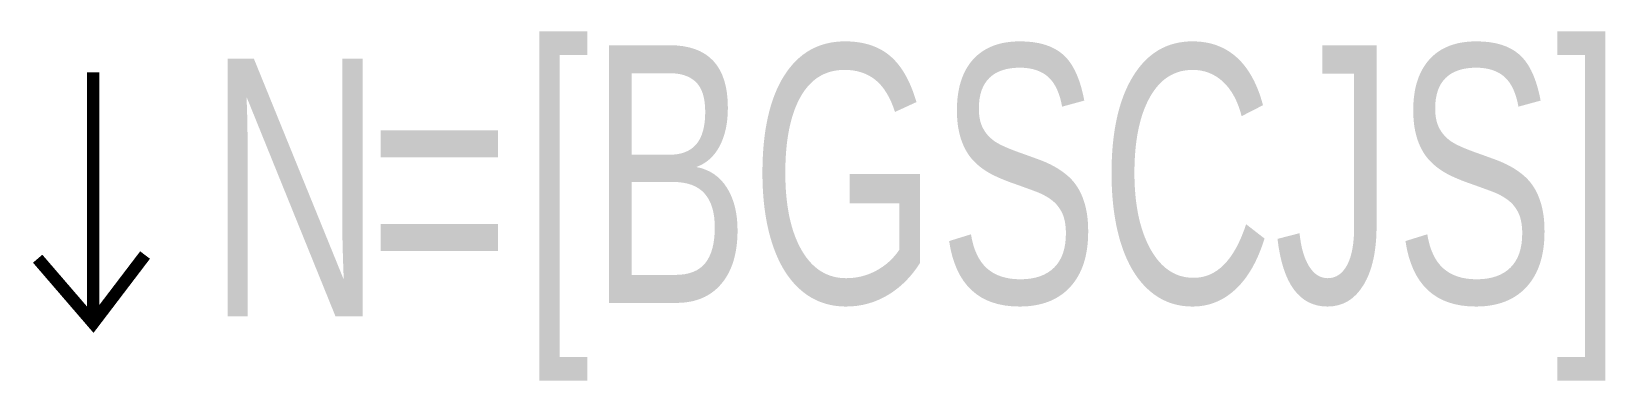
# Model space of a CAD drawing. Extents: x -10 to 2.8, y -0.1 to 2.8.
import ezdxf
from ezdxf.enums import TextEntityAlignment as Align

# ---------------------------------------------------------------- set-up
doc = ezdxf.new("R2010")
doc.units = 0
doc.header["$MEASUREMENT"] = 0
doc.layers.get('0').update_dxf_attribs({"linetype": 'CONTINUOUS'})
doc.styles.add('LZ_FONTS_FS', font='hxm.ttf', dxfattribs={"width": 0.7})

msp = doc.modelspace()

# ---------------------------------------------------------------- linework, layer by layer
at = {"color": 1, "const_width": 0.1}
for points in [[(-9.482, 2.451), (-9.482, 0.408)], [(-9.934, 0.933), (-9.482, 0.408), (-9.06, 0.963)]]:
    msp.add_lwpolyline(points, dxfattribs=at)

# ---------------------------------------------------------------- texts
at = {"style": 'LZ_FONTS_FS', "width": 0.7}
for s, p in [('[BGSCJS]', (-5.992, 0.573)), ('=', (-7.238, 0.483))]:
    msp.add_text(s, height=2.1, dxfattribs=at).set_placement(p)
msp.add_text('N', height=2.1, dxfattribs=at).set_placement((-7.839, 0.463), align=Align.CENTER)

doc.saveas('drawing.dxf')
